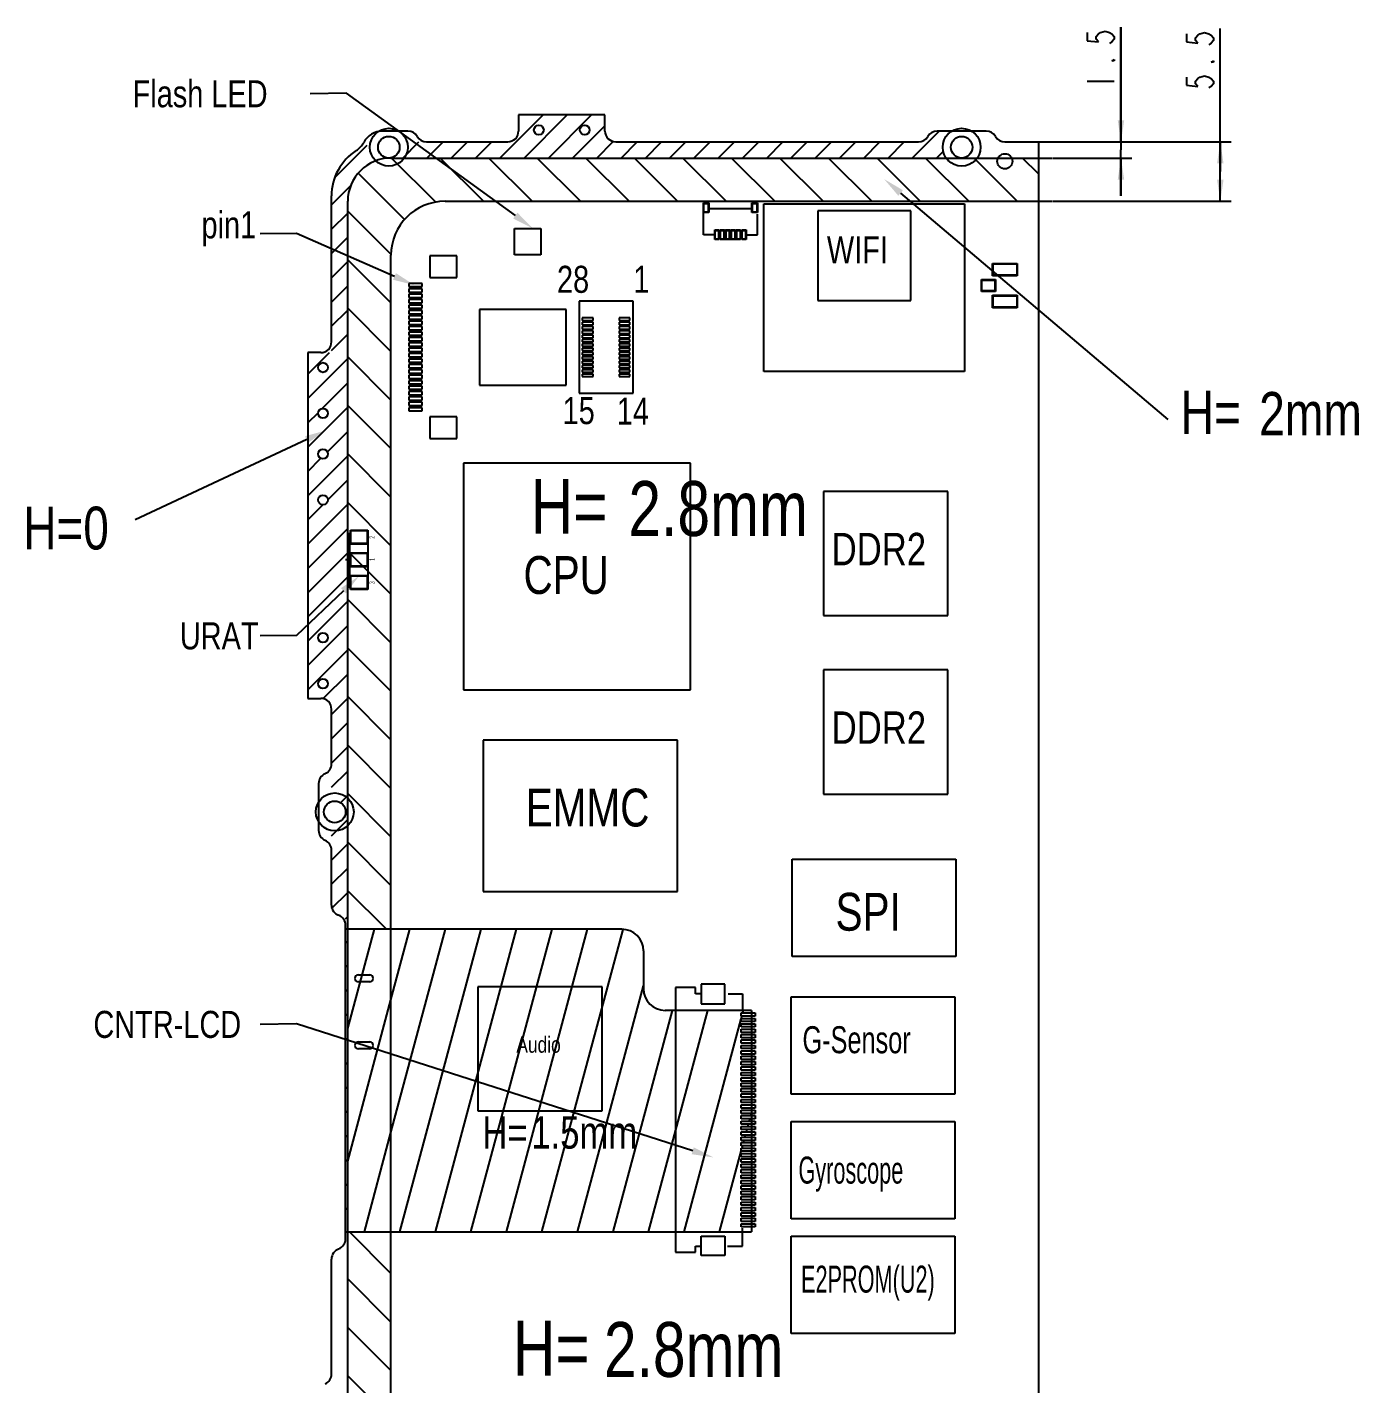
# Model space of a CAD drawing. Header units: millimetres. Extents: x 106 to 800, y 154 to 369.
# Drawn here: x 318.2 to 441.4, y 235.1 to 360.6 of the extents above; entities that cross this region are included whole.
import ezdxf

# ---------------------------------------------------------------- set-up
doc = ezdxf.new("R2010")
doc.units = ezdxf.units.MM
doc.header["$LTSCALE"] = 32.67
doc.layers.get('0').update_dxf_attribs({"linetype": 'CONTINUOUS'})
for name, color, linetype in [('PACKAGE_GEOMETRY_SILKSCREEN_TOP', 7, 'CONTINUOUS'), ('PIN_SOLDERMASK_TOP', 8, 'CONTINUOUS'), ('PIN_TOP', 9, 'CONTINUOUS'), ('图层1', 3, 'CONTINUOUS')]:
    doc.layers.add(name, color=color, linetype=linetype)
doc.styles.get("Standard").update_dxf_attribs({"font": 'txt', "width": 0.8})

msp = doc.modelspace()

# ---------------------------------------------------------------- linework, layer by layer
for p, q in [((363.47, 350), (365.97, 352.5)), ((364.21, 348.5), (368.21, 352.5)), ((366.46, 348.5), (370.46, 352.5)), ((368.7, 348.5), (371.73, 351.52)), ((400.13, 348.5), (402.63, 351)), ((346.71, 346.71), (349.69, 349.69)), ((352.99, 348.5), (354.49, 350)), ((355.23, 348.5), (356.73, 350)), ((357.48, 348.5), (358.98, 350)), ((359.72, 348.5), (361.22, 350)), ((361.97, 348.5), (363.47, 350)), ((370.95, 348.5), (372.47, 350.02)), ((373.19, 348.5), (374.69, 350)), ((375.44, 348.5), (376.94, 350)), ((377.68, 348.5), (379.18, 350)), ((379.93, 348.5), (381.43, 350)), ((382.17, 348.5), (383.67, 350)), ((382.8, 350), (383.8, 350)), ((384.42, 348.5), (385.92, 350)), ((386.66, 348.5), (388.16, 350)), ((388.91, 348.5), (390.41, 350)), ((391.15, 348.5), (392.65, 350)), ((393.4, 348.5), (394.9, 350)), ((395.64, 348.5), (397.14, 350)), ((397.89, 348.5), (399.39, 350)), ((402.38, 348.5), (403, 349.11)), ((356.04, 344.42), (351.96, 348.5)), ((360.46, 344.5), (356.46, 348.5)), ((364.95, 344.5), (360.95, 348.5)), ((369.44, 344.5), (365.44, 348.5)), ((373.93, 344.5), (369.93, 348.5)), ((378.42, 344.5), (374.42, 348.5)), ((382.91, 344.5), (378.91, 348.5)), ((387.4, 344.5), (383.4, 348.5)), ((391.89, 344.5), (387.89, 348.5)), ((396.38, 344.5), (392.38, 348.5)), ((400.87, 344.5), (396.87, 348.5)), ((405.36, 344.5), (401.36, 348.5)), ((404.62, 348.5), (404.62, 348.5)), ((409.85, 344.5), (405.85, 348.5)), ((411.8, 347.03), (410.34, 348.5)), ((353.16, 342.81), (348.87, 347.1)), ((346.4, 344.16), (348.17, 345.92)), ((346.4, 341.91), (347.9, 343.41)), ((351.91, 339.57), (347.9, 343.58)), ((346.4, 339.67), (347.9, 341.17)), ((351.9, 335.09), (347.9, 339.09)), ((346.4, 337.42), (347.9, 338.92)), ((407.55, 338.75), (409.85, 338.75)), ((407.55, 337.6), (407.55, 338.75)), ((407.6, 338.7), (409.8, 338.7)), ((407.6, 337.65), (407.6, 338.7)), ((409.8, 338.7), (409.8, 337.65)), ((409.85, 338.75), (409.85, 337.6)), ((346.4, 335.18), (347.9, 336.68)), ((406.53, 336.15), (406.53, 337.25)), ((406.53, 337.25), (407.83, 337.25)), ((406.58, 336.2), (406.58, 337.2)), ((406.58, 337.2), (407.78, 337.2)), ((409.85, 337.6), (407.55, 337.6)), ((409.8, 337.65), (407.6, 337.65)), ((407.78, 337.2), (407.78, 336.2)), ((407.83, 337.25), (407.83, 336.15)), ((374.3, 335.25), (369.3, 335.25)), ((369.3, 335.25), (369.3, 326.75)), ((374.3, 326.75), (374.3, 335.25)), ((407.83, 336.15), (406.53, 336.15)), ((407.78, 336.2), (406.58, 336.2)), ((407.55, 335.8), (409.85, 335.8)), ((407.55, 334.65), (407.55, 335.8)), ((407.6, 335.75), (409.8, 335.75)), ((407.6, 334.7), (407.6, 335.75)), ((409.8, 335.75), (409.8, 334.7)), ((409.85, 335.8), (409.85, 334.65)), ((346.4, 332.93), (347.9, 334.43)), ((351.9, 330.6), (347.9, 334.6)), ((409.85, 334.65), (407.55, 334.65)), ((409.8, 334.7), (407.6, 334.7)), ((346.4, 330.69), (347.9, 332.19)), ((344.2, 328.49), (346.21, 330.5)), ((344.2, 326.24), (347.9, 329.94)), ((351.9, 326.1), (347.9, 330.1)), ((345.51, 325.31), (347.9, 327.7)), ((369.3, 326.75), (374.3, 326.75)), ((344.2, 321.75), (347.9, 325.45)), ((351.9, 321.61), (347.9, 325.61)), ((344.2, 324), (345.18, 324.97)), ((346.02, 321.32), (347.9, 323.21)), ((344.2, 317.26), (347.9, 320.96)), ((344.2, 319.51), (345.41, 320.72)), ((351.9, 317.12), (347.9, 321.12)), ((346.06, 316.88), (347.9, 318.72)), ((344.2, 312.77), (347.9, 316.47)), ((344.2, 315.02), (345.61, 316.42)), ((351.9, 312.63), (347.9, 316.63)), ((344.2, 310.53), (347.9, 314.23)), ((344.2, 308.28), (347.9, 311.98)), ((351.9, 308.14), (347.9, 312.14)), ((344.2, 306.04), (347.9, 309.74)), ((351.9, 303.65), (347.9, 307.65)), ((344.2, 303.79), (347.9, 307.49)), ((344.2, 301.55), (347.9, 305.25)), ((344.2, 299.3), (347.9, 303)), ((351.9, 299.16), (347.9, 303.16)), ((345.64, 298.5), (347.9, 300.76)), ((346.4, 297.01), (347.9, 298.51)), ((351.9, 294.67), (347.9, 298.67)), ((346.4, 294.77), (347.9, 296.27)), ((346.4, 292.52), (347.9, 294.02)), ((351.9, 290.18), (347.9, 294.18)), ((346.4, 290.28), (347.9, 291.78)), ((347.22, 288.85), (347.9, 289.53)), ((351.9, 285.69), (347.9, 289.69)), ((346.4, 285.79), (347.9, 287.29)), ((346.4, 283.54), (347.9, 285.04)), ((351.9, 281.2), (347.9, 285.2)), ((346.4, 281.3), (347.9, 282.8)), ((346.4, 279.05), (347.9, 280.55)), ((351.48, 277.14), (347.9, 280.71)), ((347.7, 278.11), (347.9, 278.31)), ((347.9, 267.95), (350.37, 277.14)), ((351.9, 270.61), (353.65, 277.14)), ((351.9, 258.34), (356.94, 277.14)), ((352.72, 249.14), (360.23, 277.14)), ((356.01, 249.14), (363.51, 277.14)), ((359.3, 249.14), (366.8, 277.14)), ((362.59, 249.14), (370.09, 277.14)), ((365.87, 249.14), (373.37, 277.13)), ((347.7, 275.86), (347.9, 276.06)), ((347.7, 273.62), (347.9, 273.82)), ((348.55, 272.6), (348.55, 272.6)), ((348.88, 272.92), (349.93, 272.92)), ((350.25, 272.6), (350.25, 272.6)), ((347.7, 271.37), (347.9, 271.57)), ((349.93, 272.27), (348.88, 272.27)), ((369.16, 249.14), (375.26, 271.92)), ((347.9, 255.68), (351.9, 270.61)), ((347.7, 269.13), (347.9, 269.33)), ((372.45, 249.14), (377.94, 269.64)), ((375.73, 249.14), (381.23, 269.64)), ((379.02, 249.14), (384.3, 268.85)), ((384.32, 268.9), (384.37, 269.1)), ((384.45, 269.4), (384.51, 269.64)), ((347.7, 266.88), (347.9, 267.08)), ((348.55, 266.4), (348.55, 266.4)), ((348.88, 266.72), (349.93, 266.72)), ((350.25, 266.4), (350.25, 266.4)), ((385.58, 266.6), (385.6, 266.62)), ((349.93, 266.07), (348.88, 266.07)), ((347.7, 264.64), (347.9, 264.84)), ((347.7, 262.39), (347.9, 262.59)), ((347.7, 260.15), (347.9, 260.35)), ((385.19, 259.9), (385.24, 260.1)), ((384.92, 258.9), (384.98, 259.1)), ((385.06, 259.4), (385.11, 259.6)), ((347.7, 257.9), (347.9, 258.1)), ((349.44, 249.14), (351.9, 258.34)), ((384.3, 258.58), (384.32, 258.6)), ((384.52, 257.4), (384.57, 257.6)), ((384.65, 257.9), (384.71, 258.1)), ((384.79, 258.4), (384.84, 258.6)), ((382.31, 249.14), (384.31, 256.6)), ((384.39, 256.9), (384.44, 257.1)), ((347.7, 255.66), (347.9, 255.86)), ((347.7, 253.41), (347.9, 253.61)), ((384.3, 254.09), (384.31, 254.1)), ((347.7, 251.17), (347.9, 251.37)), ((351.9, 245.28), (348.05, 249.14)), ((351.9, 240.79), (347.9, 244.79)), ((351.9, 236.3), (347.9, 240.3)), ((351.9, 231.81), (347.9, 235.81))]:
    msp.add_line(p, q)
at = {"color": 7, "linetype": 'Continuous'}
for p, q in [((363.7, 352.5), (363.7, 351)), ((371.7, 352.5), (363.7, 352.5)), ((371.7, 351), (371.7, 352.5)), ((353.47, 351), (351.14, 351)), ((406.97, 351), (402.44, 351)), ((355.2, 350), (362.7, 350)), ((372.7, 350), (400.7, 350)), ((408.7, 350), (411.8, 350)), ((411.8, 350), (411.8, 182.5)), ((346.4, 331.5), (346.4, 345)), ((360.1, 334.5), (360.1, 327.5)), ((368.1, 334.5), (360.1, 334.5)), ((368.1, 327.5), (368.1, 334.5)), ((344.2, 330.5), (344.2, 298.5)), ((345.4, 330.5), (344.2, 330.5)), ((360.1, 327.5), (368.1, 327.5)), ((344.2, 298.5), (345.4, 298.5)), ((346.4, 292.45), (346.4, 297.5)), ((345.2, 290.62), (345.2, 286.29)), ((346.4, 279.37), (346.4, 284.45)), ((347.7, 248.5), (347.7, 277.5)), ((346.4, 236), (346.4, 246.62))]:
    msp.add_line(p, q, dxfattribs=at)
at = {"color": 40, "linetype": 'Continuous'}
for p, q in [((351.9, 348.5), (413.05, 348.5)), ((347.9, 182.5), (347.9, 344.5)), ((356.9, 344.5), (413.05, 344.5)), ((351.9, 182.5), (351.9, 339.5)), ((373.26, 277.14), (347.7, 277.14)), ((375.26, 275.14), (375.26, 271.64)), ((380.6, 272.05), (380.6, 270.25)), ((382.8, 272.05), (380.6, 272.05)), ((382.8, 270.25), (382.8, 272.05)), ((380.6, 270.25), (382.8, 270.25)), ((385.26, 269.64), (377.26, 269.64)), ((384.3, 269.1), (384.3, 269.4)), ((384.3, 269.4), (385.6, 269.4)), ((385.6, 269.1), (384.3, 269.1)), ((384.3, 268.6), (384.3, 268.9)), ((384.3, 268.9), (385.6, 268.9)), ((385.26, 269.64), (385.26, 249.14)), ((385.6, 269.4), (385.6, 269.1)), ((385.6, 268.9), (385.6, 268.6)), ((385.6, 268.6), (384.3, 268.6)), ((384.3, 268.1), (384.3, 268.4)), ((384.3, 268.4), (385.6, 268.4)), ((385.6, 268.1), (384.3, 268.1)), ((384.3, 267.6), (384.3, 267.9)), ((384.3, 267.9), (385.6, 267.9)), ((385.6, 267.6), (384.3, 267.6)), ((384.3, 267.1), (384.3, 267.4)), ((384.3, 267.4), (385.6, 267.4)), ((385.6, 268.4), (385.6, 268.1)), ((385.6, 267.9), (385.6, 267.6)), ((385.6, 267.4), (385.6, 267.1)), ((385.6, 267.1), (384.3, 267.1)), ((384.3, 266.9), (385.6, 266.9)), ((384.3, 266.6), (384.3, 266.9)), ((385.6, 266.6), (384.3, 266.6)), ((384.3, 266.4), (385.6, 266.4)), ((384.3, 266.1), (384.3, 266.4)), ((385.6, 266.9), (385.6, 266.6)), ((385.6, 266.4), (385.6, 266.1)), ((385.6, 266.1), (384.3, 266.1)), ((384.3, 265.9), (385.6, 265.9)), ((384.3, 265.6), (384.3, 265.9)), ((385.6, 265.6), (384.3, 265.6)), ((384.3, 265.4), (385.6, 265.4)), ((384.3, 265.1), (384.3, 265.4)), ((385.6, 265.1), (384.3, 265.1)), ((384.3, 264.9), (385.6, 264.9)), ((384.3, 264.6), (384.3, 264.9)), ((385.6, 265.9), (385.6, 265.6)), ((385.6, 265.4), (385.6, 265.1)), ((385.6, 264.9), (385.6, 264.6)), ((385.6, 264.6), (384.3, 264.6)), ((384.3, 264.4), (385.6, 264.4)), ((384.3, 264.1), (384.3, 264.4)), ((385.6, 264.1), (384.3, 264.1)), ((384.3, 263.9), (385.6, 263.9)), ((384.3, 263.6), (384.3, 263.9)), ((385.6, 264.4), (385.6, 264.1)), ((385.6, 263.9), (385.6, 263.6)), ((385.6, 263.6), (384.3, 263.6)), ((384.3, 263.4), (385.6, 263.4)), ((384.3, 263.1), (384.3, 263.4)), ((385.6, 263.1), (384.3, 263.1)), ((384.3, 262.9), (385.6, 262.9)), ((384.3, 262.6), (384.3, 262.9)), ((385.6, 262.6), (384.3, 262.6)), ((384.3, 262.4), (385.6, 262.4)), ((384.3, 262.1), (384.3, 262.4)), ((385.6, 263.4), (385.6, 263.1)), ((385.6, 262.9), (385.6, 262.6)), ((385.6, 262.4), (385.6, 262.1)), ((385.6, 262.1), (384.3, 262.1)), ((384.3, 261.9), (385.6, 261.9)), ((384.3, 261.6), (384.3, 261.9)), ((385.6, 261.6), (384.3, 261.6)), ((384.3, 261.4), (385.6, 261.4)), ((384.3, 261.1), (384.3, 261.4)), ((385.6, 261.9), (385.6, 261.6)), ((385.6, 261.4), (385.6, 261.1)), ((385.6, 261.1), (384.3, 261.1)), ((384.3, 260.9), (385.6, 260.9)), ((384.3, 260.6), (384.3, 260.9)), ((385.6, 260.6), (384.3, 260.6)), ((384.3, 260.4), (385.6, 260.4)), ((384.3, 260.1), (384.3, 260.4)), ((385.6, 260.1), (384.3, 260.1)), ((384.3, 259.9), (385.6, 259.9)), ((384.3, 259.6), (384.3, 259.9)), ((385.6, 260.9), (385.6, 260.6)), ((385.6, 260.4), (385.6, 260.1)), ((385.6, 259.9), (385.6, 259.6)), ((385.6, 259.6), (384.3, 259.6)), ((384.3, 259.4), (385.6, 259.4)), ((384.3, 259.1), (384.3, 259.4)), ((385.6, 259.1), (384.3, 259.1)), ((384.3, 258.9), (385.6, 258.9)), ((384.3, 258.6), (384.3, 258.9)), ((385.6, 259.4), (385.6, 259.1)), ((385.6, 258.9), (385.6, 258.6)), ((385.6, 258.6), (384.3, 258.6)), ((384.3, 258.4), (385.6, 258.4)), ((384.3, 258.1), (384.3, 258.4)), ((385.6, 258.1), (384.3, 258.1)), ((384.3, 257.9), (385.6, 257.9)), ((384.3, 257.6), (384.3, 257.9)), ((385.6, 257.6), (384.3, 257.6)), ((384.3, 257.4), (385.6, 257.4)), ((384.3, 257.1), (384.3, 257.4)), ((385.6, 258.4), (385.6, 258.1)), ((385.6, 257.9), (385.6, 257.6)), ((385.6, 257.4), (385.6, 257.1)), ((385.6, 257.1), (384.3, 257.1)), ((384.3, 256.9), (385.6, 256.9)), ((384.3, 256.6), (384.3, 256.9)), ((385.6, 256.6), (384.3, 256.6)), ((384.3, 256.4), (385.6, 256.4)), ((384.3, 256.1), (384.3, 256.4)), ((385.6, 256.1), (384.3, 256.1)), ((385.6, 256.9), (385.6, 256.6)), ((385.6, 256.4), (385.6, 256.1)), ((384.3, 255.9), (385.6, 255.9)), ((384.3, 255.6), (384.3, 255.9)), ((385.6, 255.6), (384.3, 255.6)), ((384.3, 255.4), (385.6, 255.4)), ((384.3, 255.1), (384.3, 255.4)), ((385.6, 255.1), (384.3, 255.1)), ((384.3, 254.9), (385.6, 254.9)), ((384.3, 254.6), (384.3, 254.9)), ((385.6, 255.9), (385.6, 255.6)), ((385.6, 255.4), (385.6, 255.1)), ((385.6, 254.9), (385.6, 254.6)), ((385.6, 254.6), (384.3, 254.6)), ((384.3, 254.4), (385.6, 254.4)), ((384.3, 254.1), (384.3, 254.4)), ((385.6, 254.1), (384.3, 254.1)), ((384.3, 253.9), (385.6, 253.9)), ((384.3, 253.6), (384.3, 253.9)), ((385.6, 253.6), (384.3, 253.6)), ((385.6, 254.4), (385.6, 254.1)), ((385.6, 253.9), (385.6, 253.6)), ((384.3, 253.4), (385.6, 253.4)), ((384.3, 253.1), (384.3, 253.4)), ((385.6, 253.1), (384.3, 253.1)), ((384.3, 252.9), (385.6, 252.9)), ((384.3, 252.6), (384.3, 252.9)), ((385.6, 252.6), (384.3, 252.6)), ((384.3, 252.4), (385.6, 252.4)), ((384.3, 252.1), (384.3, 252.4)), ((385.6, 253.4), (385.6, 253.1)), ((385.6, 252.9), (385.6, 252.6)), ((385.6, 252.4), (385.6, 252.1)), ((385.6, 252.1), (384.3, 252.1)), ((384.3, 251.9), (385.6, 251.9)), ((384.3, 251.6), (384.3, 251.9)), ((385.6, 251.6), (384.3, 251.6)), ((384.3, 251.4), (385.6, 251.4)), ((384.3, 251.1), (384.3, 251.4)), ((385.6, 251.1), (384.3, 251.1)), ((385.6, 251.9), (385.6, 251.6)), ((385.6, 251.4), (385.6, 251.1)), ((384.3, 250.9), (385.6, 250.9)), ((384.3, 250.6), (384.3, 250.9)), ((385.6, 250.6), (384.3, 250.6)), ((384.3, 250.4), (385.6, 250.4)), ((384.3, 250.1), (384.3, 250.4)), ((385.6, 250.1), (384.3, 250.1)), ((384.3, 249.9), (385.6, 249.9)), ((384.3, 249.6), (384.3, 249.9)), ((385.6, 250.9), (385.6, 250.6)), ((385.6, 250.4), (385.6, 250.1)), ((385.6, 249.9), (385.6, 249.6)), ((347.7, 249.14), (385.26, 249.14)), ((380.6, 248.75), (382.8, 248.75)), ((380.6, 246.95), (380.6, 248.75)), ((382.8, 248.75), (382.8, 246.95)), ((385.6, 249.6), (384.3, 249.6)), ((382.8, 246.95), (380.6, 246.95))]:
    msp.add_line(p, q, dxfattribs=at)
at = {"color": 4}
for p, q in [((358, 339.44), (355.5, 339.44)), ((355.5, 339.44), (355.5, 337.44)), ((358, 337.44), (358, 339.44)), ((354.8, 336.9), (353.55, 336.9)), ((353.55, 336.9), (353.55, 336.6)), ((353.55, 336.6), (354.8, 336.6)), ((354.8, 336.6), (354.8, 336.9)), ((355.5, 337.44), (358, 337.44)), ((354.8, 336.4), (353.55, 336.4)), ((353.55, 336.4), (353.55, 336.1)), ((353.55, 336.1), (354.8, 336.1)), ((354.8, 335.9), (353.55, 335.9)), ((353.55, 335.9), (353.55, 335.6)), ((353.55, 335.6), (354.8, 335.6)), ((354.8, 335.4), (353.55, 335.4)), ((353.55, 335.4), (353.55, 335.1)), ((354.8, 336.1), (354.8, 336.4)), ((354.8, 335.6), (354.8, 335.9)), ((354.8, 335.1), (354.8, 335.4)), ((353.55, 335.1), (354.8, 335.1)), ((354.8, 334.9), (353.55, 334.9)), ((353.55, 334.9), (353.55, 334.6)), ((353.55, 334.6), (354.8, 334.6)), ((354.8, 334.4), (353.55, 334.4)), ((353.55, 334.4), (353.55, 334.1)), ((353.55, 334.1), (354.8, 334.1)), ((354.8, 334.6), (354.8, 334.9)), ((354.8, 334.1), (354.8, 334.4)), ((354.8, 333.9), (353.55, 333.9)), ((353.55, 333.9), (353.55, 333.6)), ((353.55, 333.6), (354.8, 333.6)), ((354.8, 333.4), (353.55, 333.4)), ((353.55, 333.4), (353.55, 333.1)), ((353.55, 333.1), (354.8, 333.1)), ((354.8, 332.9), (353.55, 332.9)), ((353.55, 332.9), (353.55, 332.6)), ((354.8, 333.6), (354.8, 333.9)), ((354.8, 333.1), (354.8, 333.4)), ((354.8, 332.6), (354.8, 332.9)), ((353.55, 332.6), (354.8, 332.6)), ((354.8, 332.4), (353.55, 332.4)), ((353.55, 332.4), (353.55, 332.1)), ((353.55, 332.1), (354.8, 332.1)), ((354.8, 331.9), (353.55, 331.9)), ((353.55, 331.9), (353.55, 331.6)), ((353.55, 331.6), (354.8, 331.6)), ((354.8, 332.1), (354.8, 332.4)), ((354.8, 331.6), (354.8, 331.9)), ((354.8, 331.4), (353.55, 331.4)), ((353.55, 331.4), (353.55, 331.1)), ((353.55, 331.1), (354.8, 331.1)), ((354.8, 330.9), (353.55, 330.9)), ((353.55, 330.9), (353.55, 330.6)), ((353.55, 330.6), (354.8, 330.6)), ((354.8, 330.4), (353.55, 330.4)), ((353.55, 330.4), (353.55, 330.1)), ((354.8, 331.1), (354.8, 331.4)), ((354.8, 330.6), (354.8, 330.9)), ((354.8, 330.1), (354.8, 330.4)), ((353.55, 330.1), (354.8, 330.1)), ((354.8, 329.9), (353.55, 329.9)), ((353.55, 329.9), (353.55, 329.6)), ((353.55, 329.6), (354.8, 329.6)), ((354.8, 329.4), (353.55, 329.4)), ((353.55, 329.4), (353.55, 329.1)), ((353.55, 329.1), (354.8, 329.1)), ((354.8, 329.6), (354.8, 329.9)), ((354.8, 329.1), (354.8, 329.4)), ((354.8, 328.9), (353.55, 328.9)), ((353.55, 328.9), (353.55, 328.6)), ((353.55, 328.6), (354.8, 328.6)), ((354.8, 328.4), (353.55, 328.4)), ((353.55, 328.4), (353.55, 328.1)), ((353.55, 328.1), (354.8, 328.1)), ((354.8, 327.9), (353.55, 327.9)), ((353.55, 327.9), (353.55, 327.6)), ((354.8, 328.6), (354.8, 328.9)), ((354.8, 328.1), (354.8, 328.4)), ((354.8, 327.6), (354.8, 327.9)), ((353.55, 327.6), (354.8, 327.6)), ((354.8, 327.4), (353.55, 327.4)), ((353.55, 327.4), (353.55, 327.1)), ((353.55, 327.1), (354.8, 327.1)), ((354.8, 326.9), (353.55, 326.9)), ((353.55, 326.9), (353.55, 326.6)), ((353.55, 326.6), (354.8, 326.6)), ((354.8, 326.4), (353.55, 326.4)), ((353.55, 326.4), (353.55, 326.1)), ((354.8, 327.1), (354.8, 327.4)), ((354.8, 326.6), (354.8, 326.9)), ((354.8, 326.1), (354.8, 326.4)), ((353.55, 326.1), (354.8, 326.1)), ((354.8, 325.9), (353.55, 325.9)), ((353.55, 325.9), (353.55, 325.6)), ((353.55, 325.6), (354.8, 325.6)), ((354.8, 325.4), (353.55, 325.4)), ((353.55, 325.4), (353.55, 325.1)), ((354.8, 325.6), (354.8, 325.9)), ((354.8, 325.1), (354.8, 325.4)), ((353.55, 325.1), (354.8, 325.1)), ((358, 324.56), (355.5, 324.56)), ((355.5, 324.56), (355.5, 322.56)), ((358, 322.56), (358, 324.56)), ((355.5, 322.56), (358, 322.56))]:
    msp.add_line(p, q, dxfattribs=at)
at = {"color": 40}
for p, q in [((370.6, 333.71), (369.6, 333.71)), ((369.6, 333.71), (369.6, 333.48)), ((369.6, 333.48), (370.6, 333.48)), ((370.6, 333.31), (369.6, 333.31)), ((369.6, 333.31), (369.6, 333.08)), ((369.6, 333.08), (370.6, 333.08)), ((370.6, 332.91), (369.6, 332.91)), ((369.6, 332.91), (369.6, 332.68)), ((369.6, 332.68), (370.6, 332.68)), ((370.6, 333.48), (370.6, 333.71)), ((370.6, 333.08), (370.6, 333.31)), ((370.6, 332.68), (370.6, 332.91)), ((374, 333.71), (373, 333.71)), ((373, 333.71), (373, 333.48)), ((373, 333.48), (374, 333.48)), ((374, 333.31), (373, 333.31)), ((373, 333.31), (373, 333.08)), ((373, 333.08), (374, 333.08)), ((374, 332.91), (373, 332.91)), ((373, 332.91), (373, 332.68)), ((373, 332.68), (374, 332.68)), ((374, 333.48), (374, 333.71)), ((374, 333.08), (374, 333.31)), ((374, 332.68), (374, 332.91)), ((370.6, 332.51), (369.6, 332.51)), ((369.6, 332.51), (369.6, 332.28)), ((369.6, 332.28), (370.6, 332.28)), ((370.6, 332.11), (369.6, 332.11)), ((369.6, 332.11), (369.6, 331.88)), ((369.6, 331.88), (370.6, 331.88)), ((370.6, 331.71), (369.6, 331.71)), ((369.6, 331.71), (369.6, 331.48)), ((369.6, 331.48), (370.6, 331.48)), ((370.6, 332.28), (370.6, 332.51)), ((370.6, 331.88), (370.6, 332.11)), ((370.6, 331.48), (370.6, 331.71)), ((374, 332.51), (373, 332.51)), ((373, 332.51), (373, 332.28)), ((373, 332.28), (374, 332.28)), ((374, 332.11), (373, 332.11)), ((373, 332.11), (373, 331.88)), ((373, 331.88), (374, 331.88)), ((374, 331.71), (373, 331.71)), ((373, 331.71), (373, 331.48)), ((373, 331.48), (374, 331.48)), ((374, 332.28), (374, 332.51)), ((374, 331.88), (374, 332.11)), ((374, 331.48), (374, 331.71)), ((370.6, 331.31), (369.6, 331.31)), ((369.6, 331.31), (369.6, 331.08)), ((369.6, 331.08), (370.6, 331.08)), ((370.6, 330.91), (369.6, 330.91)), ((369.6, 330.91), (369.6, 330.68)), ((369.6, 330.68), (370.6, 330.68)), ((370.6, 330.51), (369.6, 330.51)), ((369.6, 330.51), (369.6, 330.28)), ((369.6, 330.28), (370.6, 330.28)), ((370.6, 331.08), (370.6, 331.31)), ((370.6, 330.68), (370.6, 330.91)), ((370.6, 330.28), (370.6, 330.51)), ((374, 331.31), (373, 331.31)), ((373, 331.31), (373, 331.08)), ((373, 331.08), (374, 331.08)), ((374, 330.91), (373, 330.91)), ((373, 330.91), (373, 330.68)), ((373, 330.68), (374, 330.68)), ((374, 330.51), (373, 330.51)), ((373, 330.51), (373, 330.28)), ((373, 330.28), (374, 330.28)), ((374, 331.08), (374, 331.31)), ((374, 330.68), (374, 330.91)), ((374, 330.28), (374, 330.51)), ((370.6, 330.11), (369.6, 330.11)), ((369.6, 330.11), (369.6, 329.88)), ((369.6, 329.88), (370.6, 329.88)), ((370.6, 329.71), (369.6, 329.71)), ((369.6, 329.71), (369.6, 329.48)), ((369.6, 329.48), (370.6, 329.48)), ((370.6, 329.31), (369.6, 329.31)), ((369.6, 329.31), (369.6, 329.08)), ((369.6, 329.08), (370.6, 329.08)), ((370.6, 328.91), (369.6, 328.91)), ((369.6, 328.91), (369.6, 328.68)), ((370.6, 329.88), (370.6, 330.11)), ((370.6, 329.48), (370.6, 329.71)), ((370.6, 329.08), (370.6, 329.31)), ((370.6, 328.68), (370.6, 328.91)), ((374, 330.11), (373, 330.11)), ((373, 330.11), (373, 329.88)), ((373, 329.88), (374, 329.88)), ((374, 329.71), (373, 329.71)), ((373, 329.71), (373, 329.48)), ((373, 329.48), (374, 329.48)), ((374, 329.31), (373, 329.31)), ((373, 329.31), (373, 329.08)), ((373, 329.08), (374, 329.08)), ((374, 328.91), (373, 328.91)), ((373, 328.91), (373, 328.68)), ((374, 329.88), (374, 330.11)), ((374, 329.48), (374, 329.71)), ((374, 329.08), (374, 329.31)), ((374, 328.68), (374, 328.91)), ((369.6, 328.68), (370.6, 328.68)), ((370.6, 328.51), (369.6, 328.51)), ((369.6, 328.51), (369.6, 328.28)), ((369.6, 328.28), (370.6, 328.28)), ((370.6, 328.28), (370.6, 328.51)), ((373, 328.68), (374, 328.68)), ((374, 328.51), (373, 328.51)), ((373, 328.51), (373, 328.28)), ((373, 328.28), (374, 328.28)), ((374, 328.28), (374, 328.51))]:
    msp.add_line(p, q, dxfattribs=at)
at = {"color": 7, "linetype": 'Continuous'}
for centre, radius in [((365.58, 351.09), 0.45), ((369.83, 351.09), 0.45), ((351.7, 349.5), 1), ((404.7, 349.5), 1), ((408.7, 348.2), 0.7), ((345.61, 329.12), 0.45), ((345.61, 324.87), 0.45), ((345.61, 321.12), 0.45), ((345.61, 316.87), 0.45), ((345.61, 304.12), 0.45), ((345.61, 299.87), 0.45), ((346.7, 288), 1)]:
    msp.add_circle(centre, radius, dxfattribs=at)
at = {"color": 40, "linetype": 'Continuous'}
for centre in [(351.7, 349.5), (404.7, 349.5), (346.7, 288)]:
    msp.add_circle(centre, 1.75, dxfattribs=at)
at = {"color": 7, "linetype": 'Continuous'}
for centre, radius, start, end in [((351.14, 349), 2, 90, 151.9029), ((353.47, 350), 1, 30, 90), ((355.2, 351), 1, 210, 270), ((362.7, 351), 1, 270, 360), ((372.7, 351), 1, 180, 270), ((400.7, 351), 1, 270, 330), ((402.44, 350), 1, 90, 150), ((406.97, 350), 1, 30, 90), ((408.7, 351), 1, 210, 270), ((351.4, 345), 5, 122.8015, 180), ((347.61, 350.88), 2, 302.8015, 331.9029), ((345.4, 331.5), 1, 270, 360), ((345.4, 297.5), 1, 0, 90), ((346.2, 290.62), 1, 113.5782, 180), ((345.4, 292.45), 1, 293.5782, 360), ((346.2, 286.29), 1, 180, 246.4218), ((345.4, 284.45), 1, 0, 66.4218), ((347.4, 279.37), 1, 180, 249.5127), ((346.7, 277.5), 1, 0, 69.5127), ((347.4, 246.62), 1, 110.4873, 180), ((346.7, 248.5), 1, 290.4873, 360), ((345.4, 236), 1, 293.5782, 360)]:
    msp.add_arc(centre, radius, start, end, dxfattribs=at)
at = {"color": 40, "linetype": 'Continuous'}
for centre, radius, start, end in [((351.9, 344.5), 4, 90, 180), ((356.9, 339.5), 5, 90, 180), ((373.26, 275.14), 2, 0, 90), ((377.26, 271.64), 2, 180, 270)]:
    msp.add_arc(centre, radius, start, end, dxfattribs=at)
for centre, start, end in [((348.88, 272.6), 90, 180), ((348.88, 272.6), 180, 270), ((349.93, 272.6), 0, 90), ((349.93, 272.6), 270, 0), ((348.88, 266.4), 90, 180), ((348.88, 266.4), 180, 270), ((349.93, 266.4), 0, 90), ((349.93, 266.4), 270, 0)]:
    msp.add_arc(centre, 0.325, start, end)
at = {"layer": 'PACKAGE_GEOMETRY_SILKSCREEN_TOP'}
for p, q in [((380.8, 341.4), (380.8, 343.42)), ((381.33, 343.84), (385.28, 343.84)), ((385.8, 341.4), (385.8, 343.32)), ((383.8, 341.8), (382.8, 341.8)), ((382.8, 341.8), (382.8, 341)), ((383.8, 341), (383.8, 341.8)), ((381.83, 341.4), (380.8, 341.4)), ((382.8, 341), (383.8, 341)), ((384.78, 341.4), (385.8, 341.4)), ((348.1, 308.73), (348.1, 313.83)), ((349.8, 308.68), (349.8, 313.83)), ((348.1, 311.33), (347.7, 311.33)), ((380.06, 271.75), (378.21, 271.75)), ((378.21, 271.75), (378.21, 247.25)), ((380.06, 271.17), (380.06, 271.75)), ((380.56, 271.17), (380.06, 271.17)), ((383.11, 271.17), (384.41, 271.17)), ((384.41, 271.17), (384.41, 269.52)), ((384.41, 247.82), (384.41, 249.47)), ((380.06, 247.25), (380.06, 247.82)), ((380.06, 247.82), (380.56, 247.82)), ((383.03, 247.82), (384.41, 247.82)), ((378.21, 247.25), (380.06, 247.25))]:
    msp.add_line(p, q, dxfattribs=at)
at = {"layer": 'PIN_SOLDERMASK_TOP'}
for p, q in [((380.8, 343.45), (380.8, 344.35)), ((380.8, 344.35), (381.3, 344.35)), ((381.3, 344.35), (381.3, 343.45)), ((385.3, 343.45), (385.3, 344.35)), ((385.3, 344.35), (385.8, 344.35)), ((385.8, 344.35), (385.8, 343.45)), ((381.3, 343.45), (380.8, 343.45)), ((385.8, 343.45), (385.3, 343.45)), ((381.85, 340.95), (381.85, 341.85)), ((381.85, 341.85), (382.25, 341.85)), ((382.25, 341.85), (382.25, 340.95)), ((382.35, 340.95), (382.35, 341.85)), ((382.35, 341.85), (382.75, 341.85)), ((382.75, 341.85), (382.75, 340.95)), ((382.85, 340.95), (382.85, 341.85)), ((382.85, 341.85), (383.25, 341.85)), ((383.25, 341.85), (383.25, 340.95)), ((383.35, 340.95), (383.35, 341.85)), ((383.35, 341.85), (383.75, 341.85)), ((383.75, 341.85), (383.75, 340.95)), ((383.85, 340.95), (383.85, 341.85)), ((383.85, 341.85), (384.25, 341.85)), ((384.25, 341.85), (384.25, 340.95)), ((384.35, 340.95), (384.35, 341.85)), ((384.35, 341.85), (384.75, 341.85)), ((384.75, 341.85), (384.75, 340.95)), ((382.25, 340.95), (381.85, 340.95)), ((382.75, 340.95), (382.35, 340.95)), ((383.25, 340.95), (382.85, 340.95)), ((383.75, 340.95), (383.35, 340.95)), ((384.25, 340.95), (383.85, 340.95)), ((384.75, 340.95), (384.35, 340.95)), ((348.15, 312.78), (348.15, 314.08)), ((348.15, 314.08), (349.75, 314.08)), ((349.75, 314.08), (349.75, 312.78)), ((349.75, 312.78), (348.15, 312.78)), ((348.15, 310.68), (348.15, 311.98)), ((348.15, 311.98), (349.75, 311.98)), ((349.75, 311.98), (349.75, 310.68)), ((349.75, 310.68), (348.15, 310.68)), ((348.15, 308.58), (348.15, 309.88)), ((348.15, 309.88), (349.75, 309.88)), ((349.75, 309.88), (349.75, 308.58)), ((349.75, 308.58), (348.15, 308.58))]:
    msp.add_line(p, q, dxfattribs=at)
at = {"layer": 'PIN_TOP'}
for p, q in [((380.85, 343.5), (380.85, 344.3)), ((380.85, 344.3), (381.25, 344.3)), ((381.25, 344.3), (381.25, 343.5)), ((385.35, 343.5), (385.35, 344.3)), ((385.35, 344.3), (385.75, 344.3)), ((385.75, 344.3), (385.75, 343.5)), ((381.25, 343.5), (380.85, 343.5)), ((385.75, 343.5), (385.35, 343.5)), ((381.9, 341), (381.9, 341.8)), ((381.9, 341.8), (382.2, 341.8)), ((382.2, 341.8), (382.2, 341)), ((382.4, 341), (382.4, 341.8)), ((382.4, 341.8), (382.7, 341.8)), ((382.7, 341.8), (382.7, 341)), ((382.9, 341), (382.9, 341.8)), ((382.9, 341.8), (383.2, 341.8)), ((383.2, 341.8), (383.2, 341)), ((383.4, 341), (383.4, 341.8)), ((383.4, 341.8), (383.7, 341.8)), ((383.7, 341.8), (383.7, 341)), ((383.9, 341), (383.9, 341.8)), ((383.9, 341.8), (384.2, 341.8)), ((384.2, 341.8), (384.2, 341)), ((384.4, 341), (384.4, 341.8)), ((384.4, 341.8), (384.7, 341.8)), ((384.7, 341.8), (384.7, 341)), ((382.2, 341), (381.9, 341)), ((382.7, 341), (382.4, 341)), ((383.2, 341), (382.9, 341)), ((383.7, 341), (383.4, 341)), ((384.2, 341), (383.9, 341)), ((384.7, 341), (384.4, 341)), ((348.2, 312.83), (348.2, 314.03)), ((348.2, 314.03), (349.7, 314.03)), ((349.7, 314.03), (349.7, 312.83)), ((349.7, 312.83), (348.2, 312.83)), ((348.2, 310.73), (348.2, 311.93)), ((348.2, 311.93), (349.7, 311.93)), ((349.7, 311.93), (349.7, 310.73)), ((349.7, 310.73), (348.2, 310.73)), ((348.2, 308.63), (348.2, 309.83)), ((348.2, 309.83), (349.7, 309.83)), ((349.7, 309.83), (349.7, 308.63)), ((349.7, 308.63), (348.2, 308.63))]:
    msp.add_line(p, q, dxfattribs=at)
at = {"layer": '图层1'}
for p, q in [((419.44, 350), (419.44, 360.61)), ((419.44, 360.61), (419.44, 349.25)), ((428.63, 347.25), (428.63, 360.49)), ((416.31, 360.11), (416.31, 359.36)), ((416.31, 359.36), (417.35, 359.24)), ((417.14, 359.74), (417.35, 359.99)), ((417.14, 359.49), (417.14, 359.74)), ((417.35, 359.24), (417.14, 359.49)), ((417.35, 359.99), (417.56, 360.11)), ((417.56, 360.11), (417.98, 360.24)), ((417.98, 360.24), (418.39, 360.11)), ((418.39, 360.11), (418.6, 359.99)), ((418.6, 359.24), (418.39, 359.11)), ((418.6, 359.99), (418.81, 359.74)), ((418.81, 359.49), (418.6, 359.24)), ((418.81, 359.74), (418.81, 359.49)), ((425.5, 359.99), (425.5, 359.24)), ((425.5, 359.24), (426.54, 359.12)), ((426.33, 359.62), (426.54, 359.87)), ((426.33, 359.37), (426.33, 359.62)), ((426.54, 359.12), (426.33, 359.37)), ((426.54, 359.87), (426.75, 359.99)), ((426.75, 359.99), (427.17, 360.12)), ((427.17, 360.12), (427.58, 359.99)), ((427.58, 359.99), (427.79, 359.87)), ((427.79, 359.12), (427.58, 358.99)), ((427.79, 359.87), (428, 359.62)), ((428, 359.37), (427.79, 359.12)), ((428, 359.62), (428, 359.37)), ((418.6, 357.49), (418.81, 357.61)), ((418.81, 357.49), (418.6, 357.49)), ((418.81, 357.61), (418.81, 357.49)), ((427.79, 357.37), (428, 357.49)), ((428, 357.37), (427.79, 357.37)), ((428, 357.49), (428, 357.37)), ((416.31, 355.61), (418.81, 355.61)), ((425.5, 355.99), (425.5, 355.24)), ((426.33, 355.62), (426.54, 355.87)), ((426.33, 355.37), (426.33, 355.62)), ((426.54, 355.12), (426.33, 355.37)), ((426.54, 355.87), (426.75, 355.99)), ((426.75, 355.99), (427.17, 356.12)), ((427.17, 356.12), (427.58, 355.99)), ((427.58, 355.99), (427.79, 355.87)), ((427.79, 355.87), (428, 355.62)), ((428, 355.37), (427.79, 355.12)), ((428, 355.62), (428, 355.37)), ((425.5, 355.24), (426.54, 355.12)), ((427.79, 355.12), (427.58, 354.99)), ((411.85, 350), (429.63, 350)), ((411.85, 350), (420.44, 350)), ((419.44, 345), (419.44, 349.25)), ((428.63, 350), (428.63, 347.25)), ((413.1, 348.5), (420.44, 348.5)), ((419.44, 348.5), (419.44, 345)), ((428.63, 344.5), (428.63, 347.25)), ((399.05, 345.26), (423.79, 324.32)), ((386.39, 344.26), (404.96, 344.26)), ((386.39, 328.76), (386.39, 344.26)), ((404.96, 344.26), (404.96, 328.76)), ((413.1, 344.5), (429.63, 344.5)), ((399.99, 343.62), (391.39, 343.62)), ((391.39, 343.62), (391.39, 335.32)), ((399.99, 335.32), (399.99, 343.62)), ((363.34, 341.99), (365.76, 341.99)), ((363.34, 339.54), (363.34, 341.99)), ((365.76, 341.99), (365.76, 339.54)), ((365.76, 339.54), (363.34, 339.54)), ((391.39, 335.32), (399.99, 335.32)), ((404.96, 328.76), (386.39, 328.76)), ((344.1, 322.46), (328.22, 315.04)), ((379.61, 320.28), (358.61, 320.28)), ((358.61, 320.28), (358.61, 299.28)), ((379.61, 299.28), (379.61, 320.28)), ((403.41, 317.66), (391.91, 317.66)), ((391.91, 317.66), (391.91, 306.16)), ((403.41, 306.16), (403.41, 317.66)), ((391.91, 306.16), (403.41, 306.16)), ((403.41, 301.14), (391.91, 301.14)), ((391.91, 301.14), (391.91, 289.64)), ((403.41, 289.64), (403.41, 301.14)), ((358.61, 299.28), (379.61, 299.28)), ((378.42, 294.63), (360.42, 294.63)), ((360.42, 294.63), (360.42, 280.63)), ((378.42, 280.63), (378.42, 294.63)), ((391.91, 289.64), (403.41, 289.64)), ((389.02, 283.63), (404.15, 283.63)), ((389.02, 274.62), (389.02, 283.63)), ((404.15, 283.63), (404.15, 274.62)), ((360.42, 280.63), (378.42, 280.63)), ((404.15, 274.62), (389.02, 274.62)), ((371.44, 271.83), (359.94, 271.83)), ((359.94, 271.83), (359.94, 260.33)), ((371.44, 260.33), (371.44, 271.83)), ((388.92, 270.88), (404.06, 270.88)), ((388.92, 261.87), (388.92, 270.88)), ((404.06, 270.88), (404.06, 261.87)), ((404.06, 261.87), (388.92, 261.87)), ((359.94, 260.33), (371.44, 260.33)), ((388.92, 259.36), (404.06, 259.36)), ((388.92, 250.35), (388.92, 259.36)), ((404.06, 259.36), (404.06, 250.35)), ((404.06, 250.35), (388.92, 250.35)), ((388.92, 248.74), (404.06, 248.74)), ((388.92, 239.73), (388.92, 248.74)), ((404.06, 248.74), (404.06, 239.73)), ((404.06, 239.73), (388.92, 239.73))]:
    msp.add_line(p, q, dxfattribs=at)
for points in [[(363.41, 343.17), (347.79, 354.49), (344.43, 354.45)], [(352.22, 337.55), (343.15, 341.53), (339.79, 341.49)], [(347.5, 308.46), (343.15, 304.33), (339.79, 304.29)], [(379.82, 256.64), (343.15, 268.39), (339.79, 268.34)]]:
    msp.add_lwpolyline(points, dxfattribs=at)
for points in [[(419.44, 350), (419.74, 352), (419.14, 352)], [(428.63, 350), (428.33, 348), (428.93, 348)], [(419.44, 348.5), (419.14, 346.5), (419.74, 346.5)], [(398.84, 345.01), (397.53, 346.55), (399.27, 345.52)], [(428.63, 344.5), (428.93, 346.5), (428.33, 346.5)], [(363.6, 343.44), (365.03, 341.99), (363.21, 342.9)], [(352.36, 337.85), (354.05, 336.75), (352.09, 337.24)], [(343.95, 322.76), (345.91, 323.31), (344.24, 322.16)], [(347.27, 308.7), (348.95, 309.83), (347.73, 308.22)], [(379.92, 256.96), (381.73, 256.03), (379.72, 256.33)]]:
    msp.add_solid(points, dxfattribs=at)

# ---------------------------------------------------------------- texts
at = {"width": 0.8}
for s, height, p in [('H=', 5.08, (364.84, 313.73)), ('2.8mm', 5.08, (373.87, 313.53)), ('H=', 3, (360.36, 256.84)), ('1.5mm', 3, (364.88, 256.84)), ('H=', 5.08, (363.18, 235.84)), ('2.8mm', 5.08, (371.6, 235.72))]:
    msp.add_text(s, height=height, dxfattribs=at).set_placement(p)
at = {"layer": 'PACKAGE_GEOMETRY_SILKSCREEN_TOP', "width": 0.55}
for s, p in [('2', (350.4, 313.28)), ('1', (350.4, 311.23)), ('3', (350.4, 309.08))]:
    msp.add_text(s, height=0.508, rotation=90, dxfattribs=at).set_placement(p)
at = {"layer": '图层1'}
for s, height, width, p in [('Flash LED', 2.5, 0.8, (328, 353.2)), ('pin1', 2.5, 0.8, (334.37, 341.07)), ('WIFI', 2.5, 0.8, (392.23, 338.77)), ('28', 2.5, 0.8, (367.26, 336.03)), ('1', 2.5, 0.8, (374.32, 336.03)), ('H=', 4, 0.8, (424.96, 322.98)), ('2mm', 4, 0.8, (432.22, 322.85)), ('15', 2.5, 0.8, (367.78, 323.88)), ('14', 2.5, 0.8, (372.79, 323.83)), ('H=0', 3.969, 0.8, (317.89, 312.28)), ('DDR2', 3, 0.8, (392.67, 310.82)), ('CPU', 3.5, 0.8, (364.16, 308.17)), ('URAT', 2.5, 0.8, (332.37, 303.04)), ('DDR2', 3, 0.8, (392.67, 294.3)), ('EMMC', 3.5, 0.8, (364.37, 286.65)), ('SPI', 3.5, 0.8, (393.03, 277.01)), ('CNTR-LCD', 2.5, 0.8, (324.37, 267.09)), ('G-Sensor', 2.5, 0.7, (389.97, 265.67)), ('Audio', 1.5, 0.8, (363.5, 265.72)), ('Gyroscope', 2.5, 0.6, (389.6, 253.61)), ('E2PROM(U2)', 2.5, 0.6, (389.84, 243.52))]:
    msp.add_text(s, height=height, dxfattribs=dict(at, width=width)).set_placement(p)

doc.saveas('drawing.dxf')
